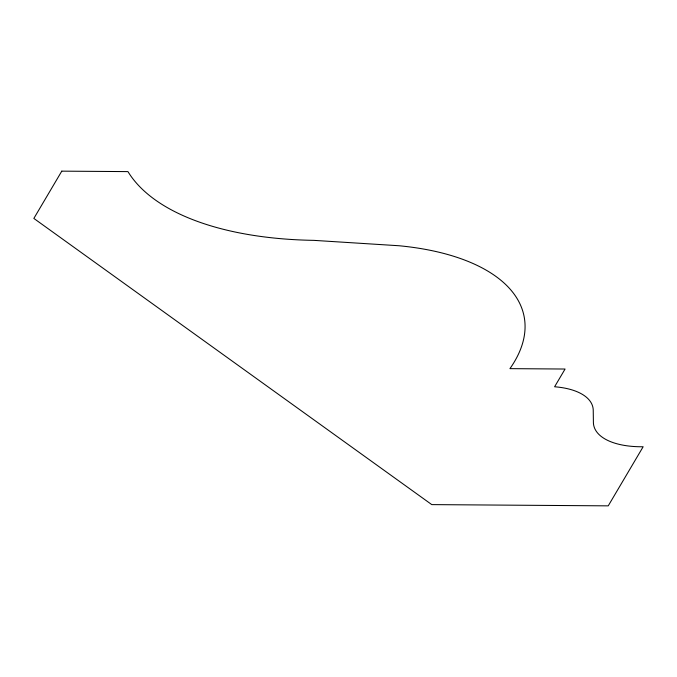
<?xml version="1.0" encoding="UTF-8"?>
<svg xmlns="http://www.w3.org/2000/svg" width="677" height="677" viewBox="0 0 677 677"><rect width="100%" height="100%" fill="white"/><g stroke="black" fill="none" stroke-linecap="round" stroke-linejoin="round"><path stroke-width="1.02" d="M61.785 171.146L33.85 218.426L431.774 504.61L608.234 505.854L643.15 446.752A68.766 32.708 -10.9 0 1 593.399 422.355L593.238 410.372A67.421 32.064 -10.9 0 0 554.598 386.77L565.075 369.033L509.933 368.643A230.138 109.454 -10.9 0 0 399.066 245.751L313.823 240.36A291.592 138.692 -10.9 0 1 127.953 171.611L61.785 171.146"/></g></svg>
